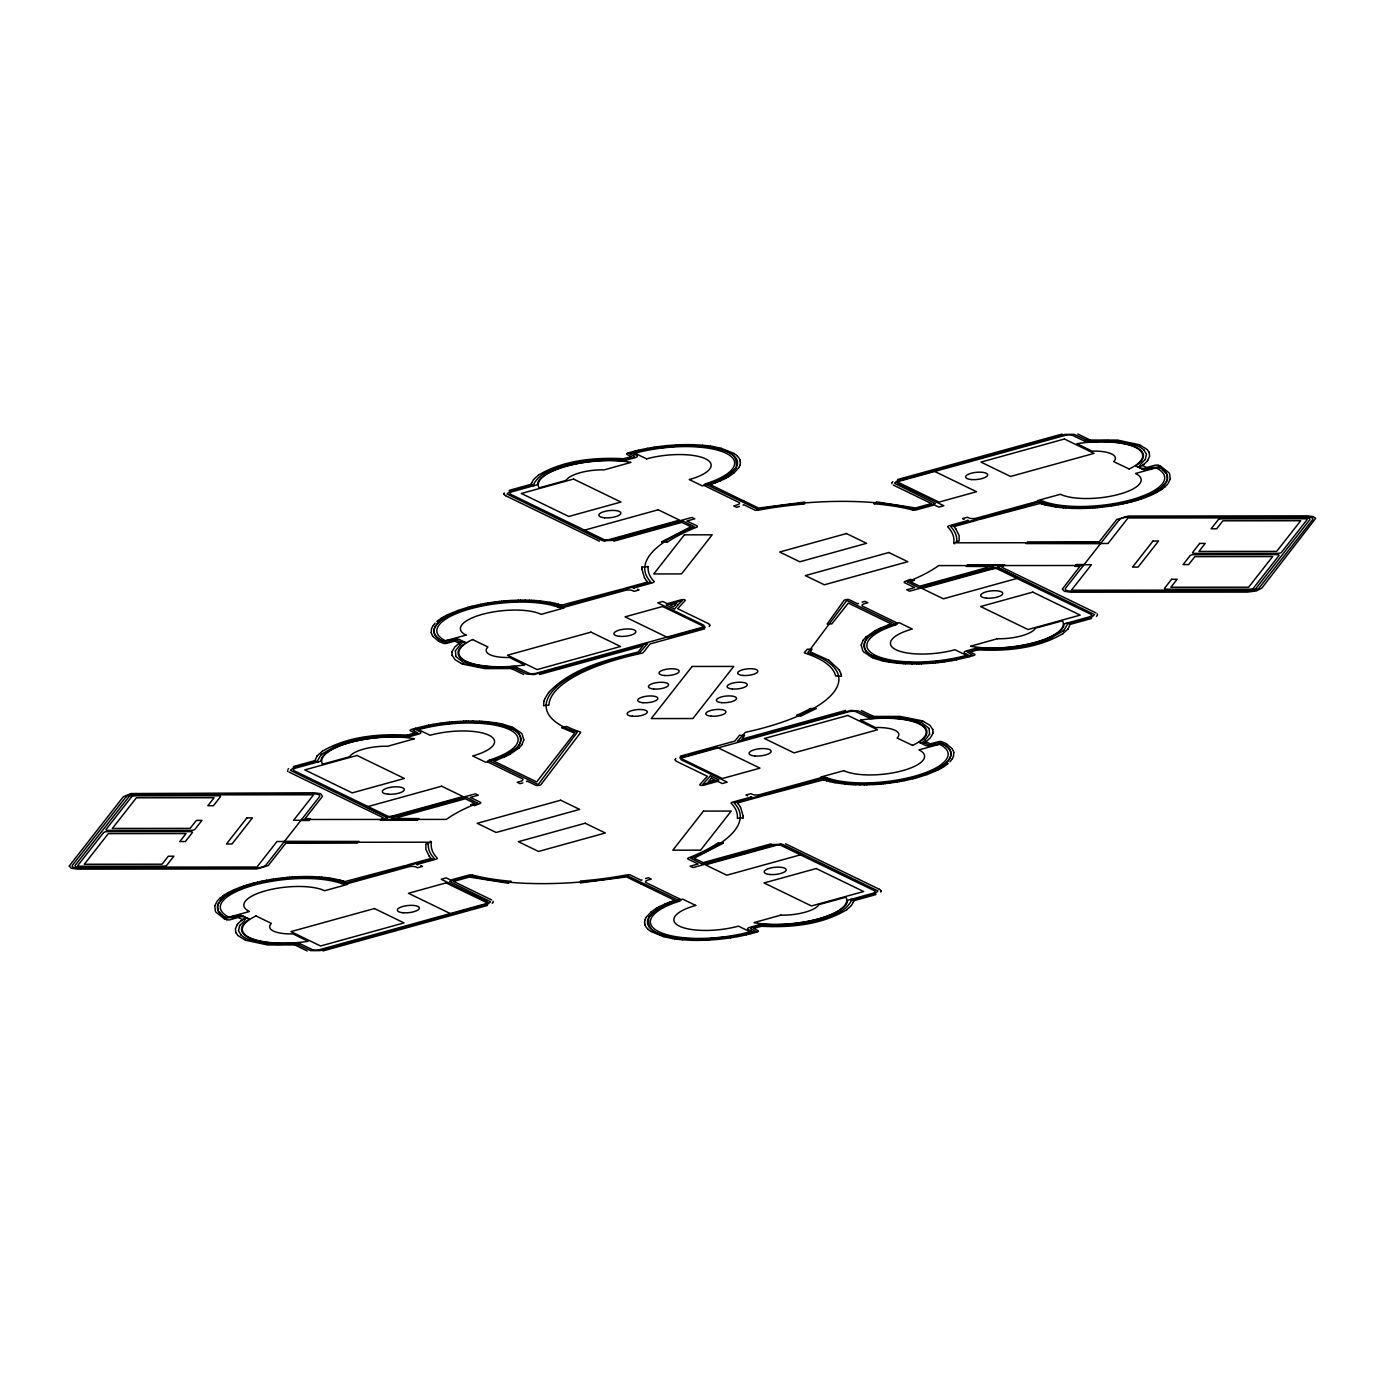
<?xml version="1.0" encoding="UTF-8"?>
<svg xmlns="http://www.w3.org/2000/svg" width="1385" height="1385" viewBox="0 0 1385 1385"><rect width="100%" height="100%" fill="white"/><g stroke="black" fill="none" stroke-linecap="round" stroke-linejoin="round"><path stroke-width="1.5" d="M641.878 569.027L641.965 567.002M743.122 815.973L743.035 817.998M504.088 493.995L504.105 493.735A4.813 1.558 -5.8 0 0 504.088 494.116L504.157 494.358M490.325 901.877L485.927 904.786L319.97 950.612L310.707 950.629L296.477 943.999L276.896 944.397M523.807 739.954L522.11 733.998M644.579 922.185L644.977 919.865M740.421 462.815L740.023 465.135M861.193 645.046L862.89 651.002M894.675 483.123L899.073 480.214L1065.03 434.388L1074.293 434.371L1088.368 440.984L1108.104 440.603M880.912 891.005L880.895 891.265A4.813 1.558 -5.8 0 0 880.912 890.884L880.843 890.642M1097.457 614.853L1097.474 614.611A4.813 1.558 -5.8 0 0 1097.405 614.334L1097.232 613.901M451.925 652.577L452.151 655.382M933.075 732.423L932.849 729.618M531.373 484.006L531.269 484.715A3.134 1.021 -5.8 0 0 534.264 485.494A3.134 1.021 -5.8 0 0 537.501 484.231A57.166 18.507 -5.8 0 1 622.038 460.859A3.134 1.021 -5.8 0 0 626.28 460.062A3.134 1.021 -5.8 0 0 625.033 458.799C595.637 457.171 564.059 459.785 538.332 475.211M853.627 900.994L853.731 900.285A3.134 1.021 -5.8 0 0 850.736 899.506A3.134 1.021 -5.8 0 0 847.499 900.769A57.166 18.507 -5.8 0 1 762.962 924.141A3.134 1.021 -5.8 0 0 758.72 924.938A3.134 1.021 -5.8 0 0 759.967 926.201C789.346 927.811 820.941 925.232 846.668 909.789M451.925 652.56L452.151 651.504M933.075 732.44L932.849 733.496M214.727 905.98L215.419 911.295M217.601 905.773L218.276 910.897L221.704 914.914M523.807 740.005L521.868 744.732M861.193 644.995L863.132 640.268M1167.399 479.227L1166.724 474.103L1163.296 470.086M1170.273 479.02L1169.581 473.705M531.373 483.988L531.667 482.915M853.627 901.012L853.333 902.085M543.907 701.26L543.561 705.761A6.267 2.026 -5.8 0 1 548.893 705.294L549.014 704.428A144.196 46.709 -5.8 0 1 640.718 653.443L641.619 653.253A2.891 0.935 -5.8 0 0 643.384 652.456L650.05 643.956L704.723 628.825M214.744 905.946L217.133 901.185M431.497 628.79L431.22 632.651M953.503 756.21L953.78 752.349M1170.256 479.054L1167.867 483.815M452.151 651.487L454.695 647.089L459.803 642.709A3.134 1.021 -5.8 0 1 464.044 641.93A3.134 1.021 -5.8 0 1 465.291 643.194A57.166 18.507 -5.8 0 0 513.281 666.479A3.134 1.021 -5.8 0 1 516.276 667.258L529.053 673.283A5.782 1.87 -5.8 0 0 536.099 673.283L701.554 627.543A5.782 1.87 -5.8 0 0 703.511 625.068L657.754 602.856L662.757 601.471L667.258 603.652L680.918 599.878A2.891 0.935 -5.8 0 1 684.277 599.688A2.891 0.935 -5.8 0 1 684.969 600.709L677.663 608.707L708.254 623.527M932.849 733.513L930.304 737.911L925.197 742.291A3.134 1.021 -5.8 0 1 920.956 743.07A3.134 1.021 -5.8 0 1 919.709 741.806A57.166 18.507 -5.8 0 0 871.719 718.521A3.134 1.021 -5.8 0 1 868.724 717.742L855.947 711.717A5.782 1.87 -5.8 0 0 848.901 711.717L683.446 757.457A5.782 1.87 -5.8 0 0 681.489 759.932L727.246 782.144L722.243 783.529L717.742 781.348L704.082 785.122A2.891 0.935 -5.8 0 1 700.723 785.312A2.891 0.935 -5.8 0 1 700.031 784.291L707.337 776.292L676.746 761.473M543.907 701.243L544.79 698.802M455.423 650.76L455.873 656.473M929.577 734.24L929.127 728.527M217.809 905.011C223.868 892.858 238.861 889.17 250.685 885.015M431.514 628.755L432.587 626.401M504.123 493.614L504.227 493.372A4.813 1.558 -5.8 0 1 504.4 493.077L504.278 493.233M493.077 902.258L493.147 901.271M740.005 465.17L738.932 467.524M709.709 625.605L709.622 625.847A4.813 1.558 -5.8 0 0 709.743 625.483L709.518 624.514M675.291 759.395L675.378 759.153A4.813 1.558 -5.8 0 0 675.257 759.517L675.482 760.486M644.995 919.83L646.068 917.476M891.923 482.742L891.853 483.729M880.877 891.386L880.773 891.628A4.813 1.558 -5.8 0 1 880.6 891.923L880.721 891.767M953.486 756.245L952.413 758.599M1167.191 479.989C1161.132 492.142 1146.139 495.83 1134.315 499.985M531.667 482.898L533.554 479.626M853.333 902.102L851.446 905.375M455.423 650.76L460.097 644.787M929.577 734.24L924.903 740.213M544.807 698.784L548.564 692.604M736.11 467.611C740.681 443.096 696.863 447.251 682.026 445.641M648.89 917.389C644.319 941.904 688.137 937.749 702.974 939.359M239.674 925.509L238.532 930.72L241.18 935.204M1145.326 459.491L1146.468 454.28L1143.82 449.796M239.674 925.509C258.978 908.075 224.387 923.449 221.721 914.914M1145.326 459.491C1125.867 477.029 1160.994 461.62 1163.279 470.086M432.605 626.349L435.098 623.181M736.093 467.628L731.141 473.012M738.915 467.576L733.773 473.151M646.085 917.424L651.227 911.849M648.907 917.372L653.859 911.988M952.395 758.651L949.902 761.819M237.25 924.609L235.363 928.971L235.987 932.815M1147.75 460.391L1149.637 456.029L1149.013 452.185M521.833 744.784L519.063 747.952M863.167 640.216L865.937 637.048M237.268 924.591L238.151 923.501M1147.732 460.409L1146.849 461.499M316.992 756.02L314.724 761.109A3.134 1.021 -5.8 0 0 317.719 761.906A3.134 1.021 -5.8 0 0 320.956 760.625A57.166 18.507 -5.8 0 1 405.493 737.253A3.134 1.021 -5.8 0 0 409.718 736.474A3.134 1.021 -5.8 0 0 408.471 735.193C379.265 733.565 347.999 736.214 322.289 751.259M1068.008 628.98L1070.276 623.891A3.134 1.021 -5.8 0 0 1067.281 623.094A3.134 1.021 -5.8 0 0 1064.044 624.375A57.166 18.507 -5.8 0 1 979.507 647.747A3.134 1.021 -5.8 0 0 975.282 648.526A3.134 1.021 -5.8 0 0 976.529 649.807C1005.735 651.435 1037.001 648.786 1062.711 633.741M317.009 756.002L322.255 751.276M1067.991 628.998L1062.745 633.724M548.581 692.587C571.693 667.968 606.665 659.952 638.225 651.971L642.969 645.912L539.475 674.53M533.866 479.227L538.298 475.228M851.134 905.773L846.702 909.772M320.818 755.067L317.494 760.919L293.43 767.671L290.469 770.424L385.861 817.029L395.971 816.856L466.416 797.396L477.652 803.127A156.453 50.674 -5.8 0 0 446.282 819.401L301.601 819.505M238.151 923.483L240.834 920.938M1146.849 461.517L1144.166 464.062M1064.182 629.933L1067.506 624.081L1091.57 617.329L1094.531 614.576L999.139 567.971L989.028 568.144L918.584 587.604L907.348 581.873A156.453 50.674 -5.8 0 0 938.718 565.599L1083.399 565.495M287.993 769.264L288.236 769.004A4.813 1.558 -5.8 0 1 288.582 768.71M217.843 900.337L220.25 897.982M492.748 902.778L492.506 903.02A4.813 1.558 -5.8 0 1 492.16 903.314M892.252 482.222L892.494 481.98A4.813 1.558 -5.8 0 1 892.84 481.686M1167.157 484.663L1164.75 487.018M1097.007 615.736L1096.764 615.996A4.813 1.558 -5.8 0 1 1096.418 616.29M320.818 755.067L321.805 754.063M1064.182 629.933L1063.195 630.937M321.805 754.063L336.399 745.597M1063.195 630.937L1048.601 639.403M519.011 748.004L510.026 754.219M865.989 636.996L874.974 630.781M436.846 621.536L437.747 620.774M220.284 897.93L223.331 895.61M1164.716 487.07L1161.669 489.39M947.253 764.226L948.154 763.464M460.114 644.769L462.174 642.796L456.461 640.06L445.606 642.536L440.949 640.32M924.886 740.231L922.774 742.135L928.539 744.94L939.428 742.447L944.051 744.68M240.852 920.904L242.236 919.848M1144.149 464.096L1142.764 465.152M437.798 620.74L441.036 618.42M731.124 473.012L721.429 478.916L707.025 484.888L757.543 509.213A156.73 50.76 -5.8 0 1 914.723 509.109L935.377 503.551L894.745 483.434M733.721 473.185L729.237 476.284M513.593 750.168C523.495 745.545 522.716 731.695 511.931 728.891A69.925 22.645 -5.8 0 0 417.023 728.943L412.972 730.12L417.872 733.098L407.744 736.024L388.995 735.729M871.407 634.832C861.505 639.455 862.284 653.304 873.069 656.109A69.925 22.645 -5.8 0 0 967.976 656.057L972.062 654.863L967.128 651.902L977.256 648.976L996.005 649.271M651.279 911.815L655.763 908.716M653.876 911.988L663.571 906.084L677.975 900.111L627.457 875.787A156.73 50.76 -5.8 0 1 470.277 875.891L449.623 881.449L490.255 901.566M947.202 764.26L943.964 766.58M442.421 619.407C436.846 622.627 430.648 630.573 436.223 636.563M242.254 919.83L243.258 919.121A3.134 1.021 -5.8 0 1 247.482 918.324A3.134 1.021 -5.8 0 1 248.729 919.605A57.166 18.507 -5.8 0 0 296.736 942.873A3.134 1.021 -5.8 0 1 299.731 943.67A3.134 1.021 -5.8 0 1 296.477 944.934L267.513 944.934L245.526 940.19M513.575 750.185L503.396 756.02M871.425 634.815L881.604 628.98M1142.746 465.17L1141.742 465.879A3.134 1.021 -5.8 0 1 1137.518 466.676A3.134 1.021 -5.8 0 1 1136.271 465.395A57.166 18.507 -5.8 0 0 1088.264 442.127A3.134 1.021 -5.8 0 1 1085.269 441.33A3.134 1.021 -5.8 0 1 1088.523 440.066L1117.487 440.066L1139.474 444.81M942.579 765.593C948.154 762.373 954.352 754.427 948.777 748.437M442.438 619.389L453.12 613.624M661.701 541.812L690.907 526.75L681.87 522.37L613.832 541.171M223.383 895.558L224.491 894.814M1160.509 490.186L1161.617 489.442M723.299 843.188L694.093 858.25L703.13 862.63L771.168 843.829M942.562 765.611L931.88 771.376M441.105 618.368L443.564 616.879M224.56 894.779L228.386 892.529M1160.44 490.221L1156.613 492.471M943.895 766.632L941.436 768.121M727.939 477.046L729.185 476.319M655.815 908.681L657.061 907.954M443.65 616.827L446.368 615.373M726.588 477.808L727.869 477.081M743.001 505.127L743.433 504.884A5.505 1.783 -5.8 0 0 743.728 504.694L754.635 509.992A2.891 0.935 -5.8 0 0 757.959 510.13L758.357 510.044M526.456 781.538L526.889 781.296A5.505 1.783 -5.8 0 0 527.183 781.105L535.701 785.243A2.891 0.935 -5.8 0 0 538.765 785.416A2.891 0.935 -5.8 0 0 541.068 784.395L580.557 732.648A2.891 0.935 -5.8 0 0 580.038 731.869L579.432 731.678A144.196 46.709 -5.8 0 1 567.677 727.004L566.327 726.381A6.267 2.026 -5.8 0 1 561.652 727.644L574.619 733.15L536.688 781.902L529.157 778.249A2.891 0.935 -5.8 0 0 528.429 778.041L528.274 778.024A5.159 1.662 -5.8 0 0 528.118 777.868L527.841 777.66M858.544 603.462L858.111 603.704A5.505 1.783 -5.8 0 0 857.817 603.895L849.299 599.757A2.891 0.935 -5.8 0 0 846.235 599.584A2.891 0.935 -5.8 0 0 843.932 600.605L827.122 624.012A6.267 2.026 -5.8 0 1 831.727 623.994L848.312 603.098L855.843 606.751A2.891 0.935 -5.8 0 0 856.571 606.959L856.726 606.976A5.159 1.662 -5.8 0 0 856.882 607.132L857.159 607.34M641.999 879.873L641.567 880.116A5.505 1.783 -5.8 0 0 641.272 880.306L630.365 875.008A2.891 0.935 -5.8 0 0 627.041 874.87L626.643 874.956A153.787 49.808 -5.8 0 1 582.167 880.929L580.436 881.12A6.267 2.026 -5.8 0 1 580.332 882.868L626.47 876.93L639.281 883.163A2.891 0.935 -5.8 0 0 640.026 883.37L640.164 883.388A5.159 1.662 -5.8 0 0 640.32 883.526L640.597 883.734M657.131 907.919L658.412 907.192M941.35 768.173L938.632 769.627M626.124 460.166L635.196 457.691A4.882 1.575 -5.8 0 0 636.875 455.423L633.343 453.709L634.988 453.224A67.034 21.71 -5.8 0 1 724.268 452.41A67.034 21.71 -5.8 0 1 706.402 483.538M725.151 478.552L726.502 477.842M409.562 736.578L418.634 734.085A4.882 1.575 -5.8 0 0 420.33 731.817L416.781 730.103L418.443 729.635A67.034 21.71 -5.8 0 1 507.724 728.804A67.034 21.71 -5.8 0 1 489.857 759.949M228.456 892.477L234.446 889.586M509.957 754.254L505.577 756.435M875.043 630.746L879.423 628.565M1156.544 492.523L1150.554 495.415M975.438 648.422L966.366 650.915A4.882 1.575 -5.8 0 0 964.67 653.183L968.219 654.897L966.557 655.365A67.034 21.71 -5.8 0 1 877.276 656.196A67.034 21.71 -5.8 0 1 895.143 625.051M658.498 907.158L659.849 906.448M758.876 924.834L749.926 927.275A4.882 1.575 -5.8 0 0 748.125 929.577L751.657 931.291L750.012 931.776A67.034 21.71 -5.8 0 1 660.732 932.59A67.034 21.71 -5.8 0 1 678.598 901.462M446.437 615.321L447.84 614.628M725.082 478.604L720.529 480.733M659.918 906.396L664.471 904.267M937.16 770.372L938.563 769.679M447.926 614.594L457.95 610.439M937.074 770.406L927.05 774.561M503.378 756.02L491.536 760.555M503.967 757.145L505.49 756.47M879.51 628.53L881.033 627.855M881.622 628.98L893.464 624.445M718.867 481.443L720.442 480.785M453.137 613.624L461.603 610.387M503.88 757.179L497.007 759.88M1150.468 495.449L1145.412 497.492M234.532 889.551L239.588 887.508M881.12 627.82L887.993 625.12M931.863 771.376L923.397 774.613M664.558 904.215L666.133 903.557M717.153 482.136L718.78 481.478M666.22 903.522L667.847 902.864M336.399 745.58L340.087 744.195M1048.601 639.42L1044.913 640.805M696.17 527.235L696.465 527.114A2.891 0.935 -5.8 0 0 697.019 525.919L686.891 521.002L694.82 518.804L691.981 517.419L611.322 539.7A5.782 1.87 -5.8 0 1 604.275 539.717L510.338 494.151A5.782 1.87 -5.8 0 1 512.277 491.675L534.575 485.477M715.387 482.811L717.049 482.17M667.951 902.83L669.613 902.189M715.283 482.846L711.7 484.127M1145.326 497.527L1141.725 498.79M239.674 887.473L243.275 886.21M669.717 902.154L673.3 900.873M340.087 744.195L344.83 742.637M1044.913 640.805L1040.17 642.363M458.054 610.404L467.749 607.374M495.137 760.538L496.903 759.915M888.097 625.085L889.862 624.462M926.946 774.596L917.251 777.626M711.596 484.161L710.193 484.612L744.247 501.162M461.62 610.37L471.212 607.513M1141.621 498.825L1137.847 500.037M889.966 624.427L891.351 623.977L857.748 607.669M495.034 760.573L493.649 761.023L527.252 777.331M243.379 886.175L247.153 884.963M923.38 774.63L913.788 777.487M673.404 900.839L674.807 900.389L640.753 883.838M628.046 453.051L627.89 453.085A2.891 0.935 -5.8 0 0 626.903 454.401L631.387 456.565L623.752 458.677M893.498 624.427L894.485 623.648L846.806 600.449L807.836 652.543A147.087 47.644 -5.8 0 1 745.32 732.336L737.409 741.442L851.065 710.418L858.267 710.955L871.823 717.378L891.542 717.014L907.642 718.573M491.502 760.573L490.515 761.352L538.194 784.551L577.164 732.457A147.087 47.644 -5.8 0 1 639.68 652.664L647.591 643.558L533.935 674.582L526.733 674.045L513.177 667.622L493.458 667.985L477.358 666.427M756.954 931.949L757.249 931.863A2.891 0.935 -5.8 0 0 758.097 930.599L753.613 928.435L761.248 926.323M628.149 453.016L630.054 452.445M509.109 490.394L531.338 484.231M1135.856 500.643L1137.743 500.072M247.257 884.928L249.144 884.357M680.277 756.175L734.95 741.044L739.521 735.21A6.25 2.026 -5.8 0 0 744.576 735.279L742.031 739.088L845.525 710.47M875.891 894.606L853.662 900.769M754.946 932.555L756.851 931.984M345.679 742.377L362.697 738.413L381.187 736.127M1039.321 642.623L1022.303 646.587L1003.813 648.873M630.158 452.41L634.174 451.302M1132.341 500.539L1134.28 500.002M1135.752 500.677L1131.735 501.785M415.535 728.268L411.224 729.531A2.891 0.935 -5.8 0 0 410.358 730.795L414.842 732.977L407.19 735.089M969.465 656.732L973.811 655.451A2.891 0.935 -5.8 0 0 974.642 654.205L970.158 652.023L977.81 649.911M249.248 884.322L253.265 883.215M250.72 884.998L252.659 884.461M754.842 932.59L750.826 933.698M739.469 506.46L736.56 507.256L733.721 505.889L737.114 504.936A5.782 1.87 -5.8 0 0 739.555 503.119L739.521 502.963A5.782 1.87 -5.8 0 0 739.053 502.461L704.757 485.789A4.882 1.575 -5.8 0 1 706.09 483.625M897.636 479.522L1062.087 434.076M621.675 589.179L561.444 605.193M979.887 519.41L1040.1 503.413M862.093 602.129L864.984 601.332L867.824 602.717L864.43 603.67A5.782 1.87 -5.8 0 0 861.989 605.47L862.041 605.626A5.782 1.87 -5.8 0 0 862.491 606.145L896.788 622.8A4.882 1.575 -5.8 0 1 895.472 624.981M986.864 567.642L919.675 586.219L910.655 581.838L914.325 580.159A6.267 2.026 -5.8 0 1 910.516 579.276L905.08 581.475A2.891 0.935 -5.8 0 0 904.526 582.687L914.671 587.604L906.725 589.802L909.581 591.17L990.24 568.889A5.782 1.87 -5.8 0 1 997.269 568.889L1091.207 614.438A5.782 1.87 -5.8 0 1 1089.268 616.914L1066.987 623.129M293.378 766.546L314.776 760.642M1070.224 624.358L1091.622 618.454M398.136 817.358L465.325 798.781L474.345 803.162L470.675 804.841A6.267 2.026 -5.8 0 1 474.484 805.724L479.92 803.525A2.891 0.935 -5.8 0 0 480.474 802.313L470.329 797.396L478.275 795.198L475.419 793.83L394.76 816.111A5.782 1.87 -5.8 0 1 387.731 816.111L293.793 770.562A5.782 1.87 -5.8 0 1 295.732 768.086L318.013 761.871M522.907 782.871L520.016 783.668L517.176 782.283L520.57 781.33A5.782 1.87 -5.8 0 0 522.509 778.855L488.212 762.2A4.882 1.575 -5.8 0 1 489.528 760.019M405.113 865.59L344.9 881.587M763.325 795.821L823.556 779.807M322.913 950.924L487.364 905.478M645.531 878.54L648.44 877.744L651.279 879.111L647.886 880.064A5.782 1.87 -5.8 0 0 645.947 882.539L680.243 899.211A4.882 1.575 -5.8 0 1 678.91 901.375M467.853 607.34L469.827 606.82M1130.35 501.076L1132.324 500.556A69.925 22.645 -5.8 0 0 1158.501 467.143L1135.544 473.497A43.402 14.058 -5.8 0 1 1119.305 494.22A43.402 14.058 -5.8 0 1 1060.391 494.272L1037.434 500.608A69.925 22.645 -5.8 0 0 1132.341 500.539M415.656 728.233L428.519 725.203M969.344 656.767L956.481 659.797M252.659 884.461A69.925 22.645 -5.8 0 1 347.566 884.392L324.609 890.728A43.402 14.058 -5.8 0 0 265.695 890.78A43.402 14.058 -5.8 0 0 249.456 911.503L226.499 917.857A69.925 22.645 -5.8 0 1 252.659 884.461L254.65 883.924M915.173 778.18L917.147 777.66M634.278 451.285L636.286 450.766M469.93 606.786L471.939 606.266M471.229 607.513L490.48 603.548M1130.316 501.093C1102.2 507.793 1072.094 510.632 1043.857 503.101M1129.606 502.322L1131.614 501.82M253.386 883.18L255.394 882.678M254.684 883.907C282.8 877.207 312.906 874.368 341.143 881.899M913.771 777.487L894.52 781.452M913.061 778.734L915.069 778.214M748.714 934.234L750.722 933.715M647.643 566.552L647.73 566.534A6.267 2.026 -5.8 0 1 642.311 566.984L641.965 566.95M636.408 450.731L638.433 450.246M472.06 606.249L478.483 604.76M1127.459 502.842L1129.502 502.357M255.498 882.643L257.541 882.158M912.94 778.751L906.517 780.24M746.567 934.754L748.592 934.269M638.554 450.212L640.632 449.744M641.757 450.506L629.517 453.726L634.451 456.15L633.949 456.929L623.925 459.681L617.745 459.422M1125.278 503.344L1127.355 502.876M257.645 882.124L259.722 881.656M743.243 934.494L755.517 931.257L750.549 928.85L751.051 928.071L761.075 925.318L767.255 925.578M744.368 935.256L746.446 934.788M572.715 463.283C558.588 466.762 540.133 471.108 533.467 484.715L509.992 491.277L507.014 494.029L602.475 540.652L612.534 540.444L682.961 521.002L694.214 526.733A156.73 50.76 -5.8 0 0 650.863 582.046L562.604 606.561L546.365 602.873L528.585 601.211M812.285 921.717C826.429 918.117 844.608 914.169 851.533 900.285L875.008 893.723L877.986 890.97L782.594 844.365L772.553 844.538L702.039 863.998L690.786 858.267A156.73 50.76 -5.8 0 0 734.137 802.954L822.396 778.439L838.635 782.127L856.415 783.789M640.736 449.709L647.332 448.359M641.774 450.489L650.396 448.775M622.869 588.885L623.579 588.729A5.159 1.662 -5.8 0 1 624.081 588.642A2.891 0.935 -5.8 0 1 625.033 588.261L647.609 582.012L646.501 580.731M978.676 519.704L977.966 519.86A5.159 1.662 -5.8 0 1 977.481 519.964L977.377 520.016A2.891 0.935 -5.8 0 1 976.529 520.345L953.953 526.577L955.771 528.776M1123.062 503.828L1125.157 503.378M259.843 881.622L261.938 881.172M406.324 865.296L407.034 865.14A5.159 1.662 -5.8 0 1 407.519 865.036L407.623 864.984A2.891 0.935 -5.8 0 1 408.471 864.655L431.047 858.423L429.229 856.224M762.131 796.115L761.421 796.271A5.159 1.662 -5.8 0 1 760.919 796.358A2.891 0.935 -5.8 0 1 759.967 796.739L737.391 802.988L738.499 804.269M743.226 934.511L734.604 936.225M744.264 935.29L737.668 936.641M572.732 463.283L581.163 461.69M812.268 921.717L803.837 923.31M478.604 604.743L480.716 604.31M1122.958 503.863L1118.561 504.729M262.042 881.137L266.439 880.271M904.284 780.69L906.396 780.257M480.837 604.275L485.269 603.444M428.64 725.186L433.072 724.355M956.36 659.814L951.928 660.645M904.163 780.724L899.731 781.555M647.453 448.342L654.239 447.182M1118.439 504.746L1113.973 505.542M266.561 880.254L271.027 879.458M737.547 936.658L730.761 937.818M650.431 448.775L681.991 445.641M485.391 603.427L487.572 603.064M433.193 724.32L440.032 723.247M951.807 660.68L944.968 661.753M897.428 781.936L899.609 781.573M734.569 936.225L703.009 939.359M581.181 461.672L592.832 460.149M803.819 923.328L792.168 924.851M487.693 603.046L494.584 602.025M1111.653 505.906L1113.852 505.56M271.148 879.44L273.347 879.094M897.307 781.954L890.417 782.975M654.378 447.165L656.577 446.836M1111.532 505.923L1102.252 507.152M490.515 603.548L499.518 602.371M894.485 781.452L885.482 782.629M273.468 879.077L282.748 877.848M728.423 938.164L730.622 937.835M656.715 446.818L666.029 445.693M440.153 723.23L442.386 722.918M942.614 662.082L944.847 661.77M728.285 938.182L718.971 939.307M494.705 602.008L496.938 601.731M442.507 722.901L444.741 722.624M940.259 662.376L942.492 662.099M888.062 783.269L890.295 782.992M850.425 899.523L872.723 893.325A5.782 1.87 -5.8 0 0 874.662 890.849L780.724 845.283A5.782 1.87 -5.8 0 0 773.678 845.3L693.019 867.581L690.18 866.196L698.109 863.998L687.981 859.081A2.891 0.935 -5.8 0 1 688.535 857.886L688.83 857.765A153.787 49.808 -5.8 0 0 718.261 842.738A6.267 2.026 -5.8 0 0 722.97 843.188L723.351 843.153M497.059 601.713L499.31 601.454M937.905 662.653L940.138 662.394M444.862 722.606L447.095 722.347M885.69 783.546L887.941 783.287M1102.114 507.152L1097.509 507.62M499.431 601.436L501.682 601.194M499.552 602.371L522.076 601.09M935.533 662.896L937.766 662.671M447.234 722.329L449.467 722.104M885.448 782.629L862.924 783.91M883.318 783.806L885.569 783.564M282.886 877.848L287.491 877.38M592.849 460.149L617.727 459.422M792.151 924.851L767.273 925.578M666.15 445.676L675.499 444.949M501.803 601.194L504.053 600.969M933.161 663.121L935.394 662.913M449.606 722.087L451.839 721.879M880.947 784.031L883.197 783.806M718.85 939.324L709.501 940.051M661.649 541.847L662.03 541.812A6.267 2.026 -5.8 0 1 666.687 542.227L666.739 542.262M802.885 504.053L804.564 503.88A6.267 2.026 -5.8 0 1 804.668 502.132L758.53 508.07L745.719 501.837A2.891 0.935 -5.8 0 0 744.974 501.63L744.836 501.612A5.159 1.662 -5.8 0 0 744.68 501.474L744.403 501.266M1095.137 507.81L1097.387 507.637M504.175 600.969L506.425 600.778M933.023 663.138L921.354 663.848M451.977 721.862L463.646 721.152M878.575 784.222L880.825 784.031M287.613 877.363L289.863 877.19M1092.765 507.983L1095.016 507.828M506.546 600.778L508.78 600.605M876.22 784.395L878.454 784.222M289.984 877.172L292.235 877.017M1003.796 648.873L1001.857 648.994M381.204 736.127L383.143 736.006M1090.41 508.139L1092.644 508.001M508.918 600.605L511.152 600.467M873.848 784.533L876.082 784.395M292.356 876.999L294.589 876.861M1001.84 648.994L997.962 649.201M383.16 736.006L387.038 735.799M675.62 444.949L677.854 444.827M1088.056 508.26L1090.272 508.139M993.599 566.552L966.193 566.396A6.267 2.026 -5.8 0 0 967.457 564.768L1004.714 564.751A6.267 2.026 -5.8 0 0 1003.45 566.361L997.581 566.552M511.273 600.449L518.18 600.172M873.727 784.551L866.82 784.828M391.401 818.448L418.807 818.604A6.267 2.026 -5.8 0 0 417.543 820.232L380.286 820.249A6.267 2.026 -5.8 0 0 381.55 818.639L387.419 818.448M294.728 876.861L296.944 876.74M707.146 940.173L709.38 940.051M677.975 444.827L680.191 444.741M1085.701 508.347L1087.918 508.26M921.804 662.878L946.682 660.541L967.976 656.057L954.94 649.738A43.402 14.058 -5.8 0 1 896.043 649.773A43.402 14.058 -5.8 0 1 912.282 629.05L899.246 622.713A69.925 22.645 -5.8 0 0 873.087 656.126M463.196 722.122L438.318 724.459L417.023 728.943L430.06 735.262A43.402 14.058 -5.8 0 1 488.957 735.227A43.402 14.058 -5.8 0 1 472.718 755.95L485.754 762.287A69.925 22.645 -5.8 0 0 511.913 728.874M297.082 876.74L299.298 876.653M704.809 940.259L707.025 940.173M997.944 649.201L996.023 649.271M387.056 735.799L388.977 735.729M680.329 444.741L687.15 444.62M1085.58 508.347L1081.062 508.451M921.769 662.878L900.371 662.394M919.017 663.917L921.233 663.865M463.767 721.135L465.983 721.083M463.231 722.122L484.629 722.606M299.42 876.653L303.938 876.549M704.671 940.259L697.85 940.38M518.302 600.172L520.5 600.138M916.714 663.969L918.896 663.934M466.104 721.066L468.286 721.031M864.5 784.862L866.698 784.828M1078.759 508.468L1080.941 508.468M520.622 600.138L525.071 600.138M916.593 663.969L912.126 663.969M468.407 721.031L472.874 721.031M864.378 784.862L859.929 784.862M304.059 876.532L306.241 876.532M1101.265 542.695L956.585 542.799A156.453 50.674 -5.8 0 0 950.664 526.56L1038.577 502.097L1043.84 503.101M283.735 842.305L428.415 842.201A156.453 50.674 -5.8 0 0 434.336 858.44L346.423 882.903L341.16 881.899M687.272 444.62L691.669 444.672M1078.638 508.468L1074.223 508.433M522.093 601.09L528.568 601.211M862.907 783.91L856.432 783.789M306.362 876.532L310.777 876.567M697.728 940.38L693.331 940.328M525.192 600.138L529.555 600.242M912.005 663.969L905.444 663.779M472.995 721.031L479.556 721.221M859.808 784.862L855.445 784.758M691.79 444.672L693.902 444.724M1072.007 508.364L1074.119 508.416M310.881 876.584L312.993 876.636M691.098 940.276L693.21 940.328M1108.121 440.603L1123.425 442.04L1135.579 445.104M276.879 944.397L261.575 942.96L249.421 939.896M694.024 444.724L702.507 445.243M1071.886 508.364L1065.498 508.018M529.659 600.242L531.753 600.328M853.247 784.672L855.341 784.758M313.114 876.636L319.502 876.982M690.976 940.276L682.493 939.757M531.875 600.328L533.917 600.432M903.28 663.657L905.34 663.779M479.66 721.221L481.72 721.343M851.082 784.568L853.125 784.672M534.039 600.449L536.064 600.588M903.158 663.657L896.978 663.155M481.841 721.343L488.022 721.845M848.936 784.412L850.961 784.551M1063.386 507.845L1065.377 508.001M536.168 600.588L540.219 600.934M848.832 784.412L844.781 784.066M319.623 876.999L321.614 877.155M874.818 503.759L873.814 503.638A6.267 2.026 -5.8 0 0 876.376 501.872L915.554 507.949L931.447 503.569L893.308 485.062M702.628 445.243L706.61 445.658M1063.282 507.845L1059.3 507.429M900.354 662.394L894.537 661.77M484.646 722.606L490.463 723.23M321.718 877.155L325.7 877.571M682.372 939.757L678.39 939.342M743.035 818.05L742.689 818.016A6.267 2.026 -5.8 0 0 737.357 818.448A153.787 49.808 -5.8 0 0 731.367 803.473L731.245 803.352A2.891 0.935 -5.8 0 1 732.578 802.14L751.795 796.842A5.505 1.783 -5.8 0 1 751.311 796.79L750.687 796.704M540.34 600.952L549.932 602.285M896.874 663.155L889.118 662.134M488.126 721.845L495.882 722.866M844.66 784.048L835.068 782.715M706.714 445.658L708.583 445.901M1057.309 507.187L1059.196 507.429M325.804 877.571L327.691 877.813M676.417 939.099L678.286 939.342M708.687 445.918L710.54 446.16M1055.37 506.927L1057.205 507.17M967.249 520.293L967.855 520.379A5.505 1.783 -5.8 0 0 968.357 520.431L949.14 525.746A2.891 0.935 -5.8 0 0 947.807 526.958L947.911 527.062A153.614 49.756 -5.8 0 1 953.711 543.024A2.891 0.935 -5.8 0 0 954.836 543.699L954.957 543.716A6.267 2.026 -5.8 0 1 959.13 541.033L959.112 535.545L955.788 528.793M634.313 588.296L633.689 588.209A5.505 1.783 -5.8 0 0 633.205 588.158L652.422 582.86A2.891 0.935 -5.8 0 0 653.755 581.648L653.633 581.527M894.52 661.77L890.849 661.216M490.48 723.23L494.151 723.784M417.751 864.707L417.145 864.621A5.505 1.783 -5.8 0 0 416.643 864.569L435.859 859.254A2.891 0.935 -5.8 0 0 437.193 858.042L437.089 857.938A153.787 49.808 -5.8 0 1 431.393 841.976A2.891 0.935 -5.8 0 0 430.164 841.301L430.043 841.284A6.267 2.026 -5.8 0 1 425.87 843.967L425.887 849.455L429.211 856.207M327.795 877.83L329.63 878.073M674.46 938.84L676.313 939.082M1137.241 466.641L1142.313 469.151M710.626 446.178L712.427 446.455M1055.266 506.91L1051.63 506.304M464.304 641.947L459.318 639.472A4.882 1.575 -5.8 0 0 452.774 639.489L445.555 640.753A67.034 21.71 -5.8 0 1 467.836 609.538A67.034 21.71 -5.8 0 1 558.103 607.184M920.696 743.053L925.769 745.545A4.882 1.575 -5.8 0 0 932.226 745.511L939.445 744.247A67.034 21.71 -5.8 0 1 917.164 775.462A67.034 21.71 -5.8 0 1 826.897 777.816M329.734 878.09L333.37 878.696M672.573 938.545L674.374 938.822M247.759 918.359L242.687 915.849M712.531 446.472L721.152 448.29M890.832 661.216L873.087 656.126M889.031 662.117L885.482 661.476M495.969 722.883L499.518 723.524M494.168 723.784L511.913 728.874M672.469 938.528L663.848 936.71M907.66 718.573L921.7 722.606L929.127 728.527M477.34 666.427L463.3 662.394L455.873 656.473M1051.527 506.287L1046.385 505.213M550.018 602.302L551.732 602.631M833.268 782.369L834.982 782.698M333.473 878.713L338.615 879.787M883.734 661.112L885.379 661.459M551.819 602.648L555.16 603.375M833.181 782.352L829.84 781.625M499.621 723.541L501.266 723.888M882.037 660.714L883.63 661.095M501.37 723.905L502.963 724.286M1044.74 504.798L1046.298 505.196M881.951 660.697L874.437 658.446M555.247 603.41L558.38 604.224M829.753 781.59L826.62 780.776M503.049 724.303L510.563 726.554M338.702 879.804L340.26 880.202M912.611 509.94L912.888 510.009A2.891 0.935 -5.8 0 0 916.437 509.87L934.286 504.936L938.788 507.118L943.808 505.733L898.051 483.521A5.782 1.87 -5.8 0 1 899.99 481.045L1065.446 435.305A5.782 1.87 -5.8 0 1 1072.492 435.305L1085.303 441.503M472.389 875.06L472.112 874.991A2.891 0.935 -5.8 0 0 468.563 875.13L450.714 880.064L446.212 877.882L441.192 879.267L486.949 901.479A5.782 1.87 -5.8 0 1 485.01 903.955L319.554 949.694A5.782 1.87 -5.8 0 1 312.508 949.694L299.714 943.566M1044.671 504.781L1041.641 503.915M721.239 448.307L734.154 453.553M663.761 936.693L650.846 931.447M340.329 880.219L343.359 881.085M558.467 604.258L559.904 604.691M825.096 780.309L826.533 780.742M1040.187 503.43L1041.572 503.88M559.99 604.708L561.375 605.158M823.625 779.842L825.01 780.292M343.428 881.12L344.813 881.57M1158.501 465.343L1158.31 465.273A2.891 0.935 -5.8 0 0 1154.692 465.325L1146.78 467.507L1142.435 465.395M226.603 919.692L226.69 919.727A2.891 0.935 -5.8 0 0 230.308 919.675L238.22 917.493L242.565 919.605M921.7 720.737L900.025 716.391L871.961 716.46A3.134 1.021 -5.8 0 0 868.724 717.742L868.741 717.897M463.3 664.263L485.01 668.609L513.039 668.539A3.134 1.021 -5.8 0 0 516.276 667.258L516.276 667.154M1135.596 445.104L1140.132 447.165M249.404 939.896L244.868 937.835M921.735 720.737L923.501 721.447M463.265 664.263L461.499 663.553M873.087 657.927L874.351 658.412M510.649 726.588L511.913 727.073M1139.491 444.81L1146.832 449.259M245.509 940.19L238.168 935.741M1158.57 465.377L1159.764 465.879M1002.099 567.417L1095.968 612.914M599.463 541.189L505.594 495.691M871.823 657.39L873.017 657.892M511.983 727.108L513.177 727.61M785.537 843.811L879.406 889.308M382.901 817.583L289.032 772.086M225.236 919.121L226.43 919.623M923.535 721.464L929.958 725.359L932.849 729.601M461.465 663.536L455.042 659.641L452.151 655.399M1159.834 465.914L1160.976 466.433M871.754 657.356L863.478 651.746M513.246 727.644L521.522 733.254M224.024 918.567L225.166 919.086M1077.824 434.059L1089.978 439.945M964.15 519.427L962.488 518.613L967.509 517.228L969.465 518.163A5.782 1.87 -5.8 0 0 974.313 518.527L974.884 518.457A5.782 1.87 -5.8 0 0 976.512 518.163L1037.001 501.457A4.882 1.575 -5.8 0 1 1043.286 501.318M637.412 589.179L639.056 589.975L634.053 591.36L632.079 590.426A5.782 1.87 -5.8 0 0 627.232 590.079L626.661 590.131A5.782 1.87 -5.8 0 0 625.033 590.426L564.561 607.132A4.882 1.575 -5.8 0 1 558.259 607.271M861.262 710.47L873.416 716.357M925.89 741.806L930.218 743.901L938.13 741.719A2.891 0.935 -5.8 0 1 941.731 741.667L945.557 743.416M459.11 643.194L454.782 641.099L446.87 643.281A2.891 0.935 -5.8 0 1 443.269 643.332L439.443 641.584M511.584 668.643L523.738 674.53M747.588 795.821L745.944 795.025L750.947 793.64L752.921 794.574A5.782 1.87 -5.8 0 0 759.967 794.574L820.439 777.868A4.882 1.575 -5.8 0 1 826.741 777.729M420.85 865.573L422.512 866.387L417.491 867.772L415.535 866.837A5.782 1.87 -5.8 0 0 408.488 866.837L347.999 883.543A4.882 1.575 -5.8 0 1 341.714 883.682M491.692 899.938L453.553 881.431L469.446 877.051L508.624 883.249A6.267 2.026 -5.8 0 1 511.186 881.362L510.182 881.241A153.787 49.808 -5.8 0 1 472.475 875.043M295.022 945.055L307.176 950.941M1161.028 466.468L1169.148 472.943M223.972 918.532L215.852 912.057M505.508 495.64L504.4 494.809M945.626 743.451L946.63 744.022M438.37 640.978L439.374 641.549M879.492 889.36L880.6 890.191M1140.582 447.407L1143.82 449.796M244.418 937.593L241.18 935.204M946.682 744.057L952.118 748.627M944.068 744.68L946.734 746.48M440.932 640.32L438.266 638.52M438.318 640.943L432.882 636.373M828.923 660.281L810.381 651.85L812.077 649.08A6.267 2.026 -5.8 0 1 807.472 649.098L804.443 652.352A2.891 0.935 -5.8 0 0 804.962 653.131L805.568 653.322A144.196 46.709 -5.8 0 1 835.64 676.001L841.561 676.278L841.059 674.183M828.94 660.299L838.894 669.63M734.206 453.587L736.716 455.492M650.794 931.413L648.284 929.508M708.843 623.873L709.432 624.41A4.813 1.558 -5.8 0 1 709.587 624.67M676.157 761.127L675.568 760.59A4.813 1.558 -5.8 0 1 675.413 760.33M946.734 746.498L948.777 748.437M438.266 638.502L436.223 636.563M736.768 455.526L738.638 457.552M648.232 929.473L646.362 927.448M1147.161 449.588L1149.013 452.185M237.839 935.412L235.987 932.815M646.483 580.731L644.527 577.926M738.517 804.269L740.473 807.074M952.136 748.662L953.347 750.808M432.864 636.338L431.653 634.192M838.912 669.648L839.57 670.738M739.14 458.314L739.867 459.733M644.51 577.909L641.878 569.045M740.49 807.091L743.122 815.955M645.86 926.686L645.133 925.267M287.647 770.874A4.813 1.558 -5.8 0 1 287.578 770.597L287.768 771.099M839.587 670.773L841.059 674.166M953.365 750.843L953.78 752.315M739.867 459.768L740.3 461.24M645.133 925.232L644.7 923.76M431.635 634.157L431.22 632.685M740.3 461.274L740.421 462.78M644.7 923.726L644.579 922.22M675.603 758.755A4.813 1.558 -5.8 0 1 675.863 758.478M654.084 581.475A153.614 49.756 -5.8 0 1 648.18 566.5M667.172 542.262A153.614 49.756 -5.8 0 1 696.568 527.252M758.634 510.095A153.614 49.756 -5.8 0 1 803.11 504.105M874.939 503.811A153.614 49.756 -5.8 0 1 912.68 509.992M1043.442 501.405A67.034 21.71 -5.8 0 0 1133.726 499.05A67.034 21.71 -5.8 0 0 1155.99 467.836L1148.788 469.117A4.882 1.575 -5.8 0 1 1142.261 469.169M709.397 626.245A4.813 1.558 -5.8 0 1 709.137 626.522M341.558 883.595A67.034 21.71 -5.8 0 0 251.274 885.95A67.034 21.71 -5.8 0 0 229.01 917.164L236.212 915.883A4.882 1.575 -5.8 0 1 242.739 915.831M69.267 866.04L71.276 868.222L77.577 869.139L256.848 868.932L268.24 865.538L285.76 843.275L357.555 843.067A6.267 2.026 -5.8 0 1 358.836 841.439L284.514 841.318A2.891 0.935 -5.8 0 0 282.575 841.543L276.983 841.491L256.969 867.027L78.703 867.166A5.782 1.87 -5.8 0 1 75.102 865.417L128.995 796.635A5.782 1.87 -5.8 0 1 135.332 794.886L313.581 794.782L293.568 820.318L299.195 820.232A2.891 0.935 -5.8 0 0 300.839 820.474L309.097 820.474A6.267 2.026 -5.8 0 1 310.275 818.691L305.15 818.518L322.463 796.358L320.627 793.709L314.205 792.791L130.865 793.553L123.3 796.79L69.285 865.954M1062.364 589.11L1064.372 591.291L1070.657 592.209L1247.573 592.087L1256.455 590.893L1261.752 588.175L1315.681 518.319L1313.032 516.536L1307.423 515.861L1128.152 516.068L1116.76 519.462L1099.24 541.725L1027.445 541.933A6.267 2.026 -5.8 0 1 1026.164 543.561L1100.486 543.682A2.891 0.935 -5.8 0 0 1102.425 543.457L1108.017 543.509L1128.031 517.973L1306.297 517.834A5.782 1.87 -5.8 0 1 1309.898 519.583L1256.005 588.365A5.782 1.87 -5.8 0 1 1249.668 590.114L1071.419 590.218L1091.432 564.682L1085.805 564.768A2.891 0.935 -5.8 0 0 1084.161 564.526L1075.903 564.526A6.267 2.026 -5.8 0 1 1074.725 566.309L1079.85 566.482L1062.382 589.023M126.035 796.825L72.436 865.244A8.674 2.805 -5.8 0 0 78.478 868.17L255.255 868.049A8.674 2.805 -5.8 0 0 265.885 865.106L319.468 796.704A8.674 2.805 -5.8 0 0 313.443 793.778L136.665 793.899A8.674 2.805 -5.8 0 0 126.035 796.825M103.511 832.662L77.993 865.227A2.891 0.935 -5.8 0 0 80.001 866.214L163.309 866.144A2.891 0.935 -5.8 0 0 166.841 865.175L173.869 856.207L168.312 856.224L162.062 864.205L84.312 864.257L108.307 833.631L186.04 833.58L179.79 841.561L185.348 841.561L192.359 832.593A2.891 0.935 -5.8 0 0 190.351 831.623L107.061 831.675A2.891 0.935 -5.8 0 0 103.511 832.662M131.592 796.825L106.056 829.407A2.891 0.935 -5.8 0 0 108.082 830.377L191.372 830.325A2.891 0.935 -5.8 0 0 194.921 829.338L201.933 820.387L196.376 820.387L190.126 828.369L112.375 828.42L136.371 797.795L214.121 797.743L207.871 805.724L213.411 805.724L220.44 796.773A2.891 0.935 -5.8 0 0 218.432 795.786L135.124 795.838A2.891 0.935 -5.8 0 0 131.592 796.825M246.894 817.912L226.465 843.967L232.022 843.967L252.434 817.912L246.894 817.912M684.398 534.835L653.772 573.927L681.541 573.909L712.167 534.818L684.398 534.835M674.997 605.037L673.647 606.751L670.098 605.037L676.659 603.219L675.032 604.985M677.767 605.02L674.582 609.106L666.185 605.037L682.338 600.571L677.767 605.02M692.084 666.462L651.262 718.573L692.915 718.538L733.738 666.427L692.084 666.462M710.418 775.894L702.662 784.429L718.815 779.963L710.418 775.894M711.353 778.249L708.341 781.781L714.902 779.963L711.353 778.249M703.459 811.091L672.833 850.182L700.602 850.165L731.228 811.073L703.459 811.091M1119.115 519.894L1065.532 588.296A8.674 2.805 -5.8 0 0 1071.557 591.222L1248.335 591.101A8.674 2.805 -5.8 0 0 1258.965 588.175L1312.564 519.756A8.674 2.805 -5.8 0 0 1306.522 516.83L1129.744 516.951A8.674 2.805 -5.8 0 0 1119.115 519.894M1152.978 541.033L1132.566 567.088L1138.106 567.088L1158.535 541.033L1152.978 541.033M1171.589 579.276L1164.56 588.227A2.891 0.935 -5.8 0 0 1166.568 589.214L1249.876 589.162A2.891 0.935 -5.8 0 0 1253.408 588.175L1278.944 555.593A2.891 0.935 -5.8 0 0 1276.918 554.623L1193.628 554.675A2.891 0.935 -5.8 0 0 1190.079 555.662L1183.067 564.613L1188.624 564.613L1194.874 556.631L1272.625 556.58L1248.629 587.205L1170.879 587.257L1177.129 579.276L1171.589 579.276M1199.652 543.439L1192.641 552.407A2.891 0.935 -5.8 0 0 1194.649 553.377L1277.939 553.325A2.891 0.935 -5.8 0 0 1281.489 552.338L1307.007 519.773A2.891 0.935 -5.8 0 0 1304.999 518.786L1221.691 518.856A2.891 0.935 -5.8 0 0 1218.159 519.825L1211.131 528.793L1216.688 528.776L1222.938 520.795L1300.688 520.743L1276.693 551.369L1198.96 551.42L1205.21 543.439L1199.652 543.439M810.433 708.531L809.931 708.826A144.196 46.709 -5.8 0 1 796.548 715.37A6.267 2.026 -5.8 0 1 800.513 716.218L816.302 708.531L810.433 708.531M472.562 639.558L472.423 639.61A56.421 18.282 -5.8 0 0 466.139 661.234A56.421 18.282 -5.8 0 0 524.638 664.938L509.507 657.477A28.86 9.349 -5.8 0 1 487.935 646.985L472.562 639.558M1129.121 468.978L1113.644 461.603A28.86 9.349 -5.8 0 0 1092.038 451.129L1076.907 443.65A56.421 18.282 -5.8 0 1 1135.406 447.372A56.421 18.282 -5.8 0 1 1129.121 468.978M256.017 915.952L255.879 916.022A56.421 18.282 -5.8 0 0 249.594 937.628A56.421 18.282 -5.8 0 0 308.093 941.35L292.962 933.871A28.86 9.349 -5.8 0 1 271.391 923.397L256.017 915.952M912.577 745.39L897.099 738.015A28.86 9.349 -5.8 0 0 875.476 727.54L860.362 720.062A56.421 18.282 -5.8 0 1 918.861 723.766A56.421 18.282 -5.8 0 1 912.577 745.39M566.084 480.405L539.077 487.866A56.421 18.282 -5.8 0 1 566.638 466.174A56.421 18.282 -5.8 0 1 631.006 462.382L604.154 469.879A28.86 9.349 -5.8 0 0 566.136 480.387M573.546 479.054L521.366 493.476L568.768 516.466L620.947 502.045L573.546 479.054M658.221 509.784L583.068 530.559L604.397 540.912L679.55 520.137L658.221 509.784M933.871 471.038L896.303 481.426L938.961 502.114L976.529 491.727L933.871 471.038M1064.442 439.01L980.944 462.088L1010.565 476.457L1094.063 453.38L1064.442 439.01M466.018 635.092L443.044 641.445A69.925 22.645 -5.8 0 1 469.221 608.05A69.925 22.645 -5.8 0 1 564.11 607.98L541.154 614.334A43.402 14.058 -5.8 0 0 482.257 614.369A43.402 14.058 -5.8 0 0 466.018 635.092M846.46 533.554L779.668 552.009L799.82 561.773L866.612 543.318L846.46 533.554M662.601 606.474L625.016 616.862L667.691 637.55L705.259 627.163L662.601 606.474M590.98 632.131L507.481 655.209L537.12 669.578L620.601 646.501L590.98 632.131M888.841 552.511L805.36 575.589L824.317 584.782L907.798 561.704L888.841 552.511M997.148 567.694L922.012 588.452L943.341 598.805L1018.477 578.03L997.235 567.59M349.539 756.799L322.48 764.208A56.421 18.282 -5.8 0 1 350.093 742.568A56.421 18.282 -5.8 0 1 414.461 738.776L387.61 746.273A28.86 9.349 -5.8 0 0 349.574 756.799M357.001 755.466L304.821 769.887L352.205 792.878L404.403 778.457L357.001 755.466M1032.794 592.122L980.597 606.543L1027.999 629.534L1080.179 615.113L1032.794 592.122M441.659 786.195L366.523 806.97L387.852 817.306L462.988 796.548L441.659 786.195M997.39 638.727L970.539 646.224A56.421 18.282 -5.8 0 0 1034.907 642.432A56.421 18.282 -5.8 0 0 1062.52 620.792L1035.461 628.201A28.86 9.349 -5.8 0 1 997.408 638.71M717.309 747.45L679.741 757.837L722.399 778.526L759.984 768.138L717.309 747.45M847.88 715.422L764.399 738.499L794.02 752.869L877.519 729.791L847.88 715.422M560.683 800.218L477.202 823.296L496.159 832.489L579.64 809.411L560.683 800.218M585.18 823.227L518.388 841.682L538.54 851.446L605.332 832.991L585.18 823.227M843.846 770.666L820.889 777.02A69.925 22.645 -5.8 0 0 915.779 776.95A69.925 22.645 -5.8 0 0 941.956 743.555L918.982 749.908A43.402 14.058 -5.8 0 1 902.743 770.631A43.402 14.058 -5.8 0 1 843.846 770.666M446.039 882.886L408.471 893.273L451.129 913.961L488.697 903.574L446.039 882.886M374.435 908.543L290.937 931.62L320.558 945.99L404.056 922.912L374.435 908.543M780.603 844.088L705.45 864.863L726.779 875.216L801.932 854.441L780.603 844.088M816.232 868.534L764.053 882.955L811.454 905.946L863.634 891.524L816.232 868.534M780.846 915.121L753.994 922.618A56.421 18.282 -5.8 0 0 818.362 918.826A56.421 18.282 -5.8 0 0 845.958 897.203L818.916 904.595A28.86 9.349 -5.8 0 1 780.863 915.121M646.605 458.868L633.568 452.549A69.925 22.645 -5.8 0 1 728.475 452.48A69.925 22.645 -5.8 0 1 702.299 485.875L689.263 479.556A43.402 14.058 -5.8 0 0 705.502 458.816A43.402 14.058 -5.8 0 0 646.605 458.868M695.737 905.444L682.701 899.125A69.925 22.645 -5.8 0 0 656.525 932.52A69.925 22.645 -5.8 0 0 751.432 932.451L738.395 926.132A43.402 14.058 -5.8 0 1 679.498 926.184A43.402 14.058 -5.8 0 1 695.737 905.444M664.298 675.499A10.128 3.272 -5.8 0 0 679.187 671.171A10.128 3.272 -5.8 0 0 663.848 669.838A10.128 3.272 -5.8 0 0 664.298 675.499M742.966 675.447A10.128 3.272 -5.8 0 0 757.872 671.119A10.128 3.272 -5.8 0 0 742.533 669.786A10.128 3.272 -5.8 0 0 742.966 675.447M653.703 689.02A10.128 3.272 -5.8 0 0 668.609 684.692A10.128 3.272 -5.8 0 0 653.27 683.359A10.128 3.272 -5.8 0 0 653.703 689.02M732.371 688.968A10.128 3.272 -5.8 0 0 747.277 684.64A10.128 3.272 -5.8 0 0 731.938 683.307A10.128 3.272 -5.8 0 0 732.371 688.968M642.986 702.697A10.128 3.272 -5.8 0 0 657.875 698.369A10.128 3.272 -5.8 0 0 642.536 697.036A10.128 3.272 -5.8 0 0 642.986 702.697M721.654 702.645A10.128 3.272 -5.8 0 0 736.56 698.317A10.128 3.272 -5.8 0 0 721.221 696.984A10.128 3.272 -5.8 0 0 721.654 702.645M632.391 716.218A10.128 3.272 -5.8 0 0 647.297 711.89A10.128 3.272 -5.8 0 0 631.958 710.557A10.128 3.272 -5.8 0 0 632.391 716.218M711.076 716.166A10.128 3.272 -5.8 0 0 725.965 711.838A10.128 3.272 -5.8 0 0 710.626 710.505A10.128 3.272 -5.8 0 0 711.076 716.166M971.387 479.556A11.097 3.601 -5.8 0 0 987.695 474.813A11.097 3.601 -5.8 0 0 970.902 473.341A11.097 3.601 -5.8 0 0 971.387 479.556M604.57 517.782A11.097 3.601 -5.8 0 0 620.878 513.039A11.097 3.601 -5.8 0 0 604.085 511.584A11.097 3.601 -5.8 0 0 604.57 517.782M619.614 636.338A11.097 3.601 -5.8 0 0 635.923 631.595A11.097 3.601 -5.8 0 0 619.13 630.14A11.097 3.601 -5.8 0 0 619.614 636.338M986.432 598.112A11.097 3.601 -5.8 0 0 1002.757 593.369A11.097 3.601 -5.8 0 0 985.947 591.897A11.097 3.601 -5.8 0 0 986.432 598.112M403.07 912.75A11.097 3.601 -5.8 0 0 419.378 908.006A11.097 3.601 -5.8 0 0 402.568 906.534A11.097 3.601 -5.8 0 0 403.07 912.75M769.887 874.506A11.097 3.601 -5.8 0 0 786.195 869.763A11.097 3.601 -5.8 0 0 769.402 868.308A11.097 3.601 -5.8 0 0 769.887 874.506M754.842 755.968A11.097 3.601 -5.8 0 0 771.151 751.224A11.097 3.601 -5.8 0 0 754.358 749.752A11.097 3.601 -5.8 0 0 754.842 755.968M388.008 794.194A11.097 3.601 -5.8 0 0 404.316 789.45A11.097 3.601 -5.8 0 0 387.523 787.996A11.097 3.601 -5.8 0 0 388.008 794.194"/></g></svg>
